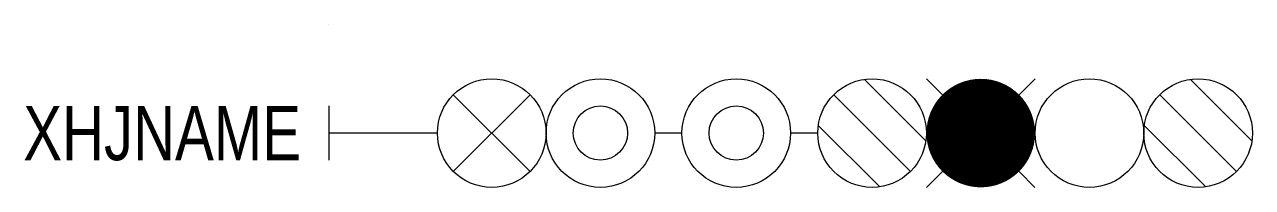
# Model space of a CAD drawing. Header units: millimetres. Extents: x -11.2 to 34, y -6 to 0.
import ezdxf
from ezdxf.enums import TextEntityAlignment as Align

# ---------------------------------------------------------------- set-up
doc = ezdxf.new("R2010")
doc.units = ezdxf.units.MM
doc.header["$MEASUREMENT"] = 0

msp = doc.modelspace()

# ---------------------------------------------------------------- linework, layer by layer
at = {"color": 7}
msp.add_line((0, 0.001), (0, -0.001), dxfattribs=at)
for points in [[(4, -4, -1), (8, -4, -1)], [(8, -4, -1), (12, -4, -1)], [(13, -4, -1), (17, -4, -1)], [(9, -4, -1), (11, -4, -1)], [(14, -4, -1), (16, -4, -1)]]:
    msp.add_lwpolyline(points, format="xyb", close=True, dxfattribs=at)
at = {"color": 2}
for points in [[(18, -4, -1), (22, -4, -1)], [(30, -4, -1), (34, -4, -1)]]:
    msp.add_lwpolyline(points, format="xyb", close=True, dxfattribs=at)
for points in [[(21.98, -4.283), (19.717, -2.02)], [(33.98, -4.283), (31.717, -2.02)], [(21.414, -5.414), (18.586, -2.586)], [(33.414, -5.414), (30.586, -2.586)], [(20.283, -5.98), (18.02, -3.717)], [(32.283, -5.98), (30.02, -3.717)]]:
    msp.add_lwpolyline(points, dxfattribs=at)
at = {"color": 1, "const_width": 2}
msp.add_lwpolyline([(25, -4, -1), (23, -4, -1)], format="xyb", close=True, dxfattribs=at)
at = {"color": 1}
for points in [[(22.586, -2.586), (22, -2)], [(26, -2), (25.414, -2.586)], [(22.586, -5.414), (22, -6)], [(25.995, -6.005), (25.409, -5.419)]]:
    msp.add_lwpolyline(points, dxfattribs=at)
at = {"color": 3}
msp.add_lwpolyline([(26, -4, -1), (30, -4, -1)], format="xyb", close=True, dxfattribs=at)
at = {"color": 7}
for points in [[(7.414, -5.414), (4.586, -2.586)], [(7.414, -2.586), (4.586, -5.414)], [(0, -3), (0, -5)], [(4, -4), (0, -4)], [(13, -4), (12, -4)], [(18, -4), (17, -4)]]:
    msp.add_lwpolyline(points, dxfattribs=at)

# ---------------------------------------------------------------- texts
at = {"width": 0.8}
msp.add_attdef('XHJNAME', text='X', height=2, dxfattribs=at).set_placement((-1.02, -5), align=Align.RIGHT)

doc.saveas('drawing.dxf')
